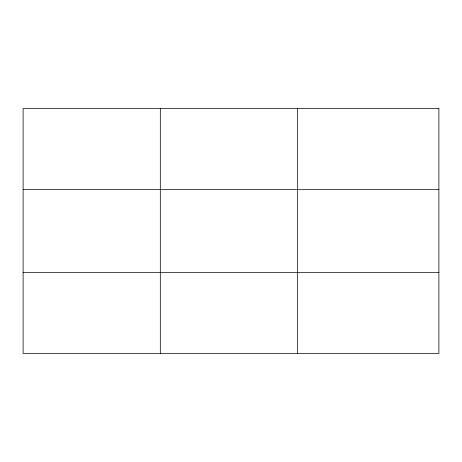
<?xml version="1.0" encoding="UTF-8"?>
<svg xmlns="http://www.w3.org/2000/svg" width="462" height="462" viewBox="0 0 462 462"><rect width="100%" height="100%" fill="white"/><g stroke="black" fill="none" stroke-linecap="round" stroke-linejoin="round"><path stroke-width="0.69" d="M160.314 108.57L160.314 353.43M297.528 108.57L297.528 353.43M23.1 189.374L438.9 189.374M23.1 272.626L438.9 272.626M438.9 108.57L438.9 353.43L23.1 353.43L23.1 108.57L438.9 108.57"/></g></svg>
